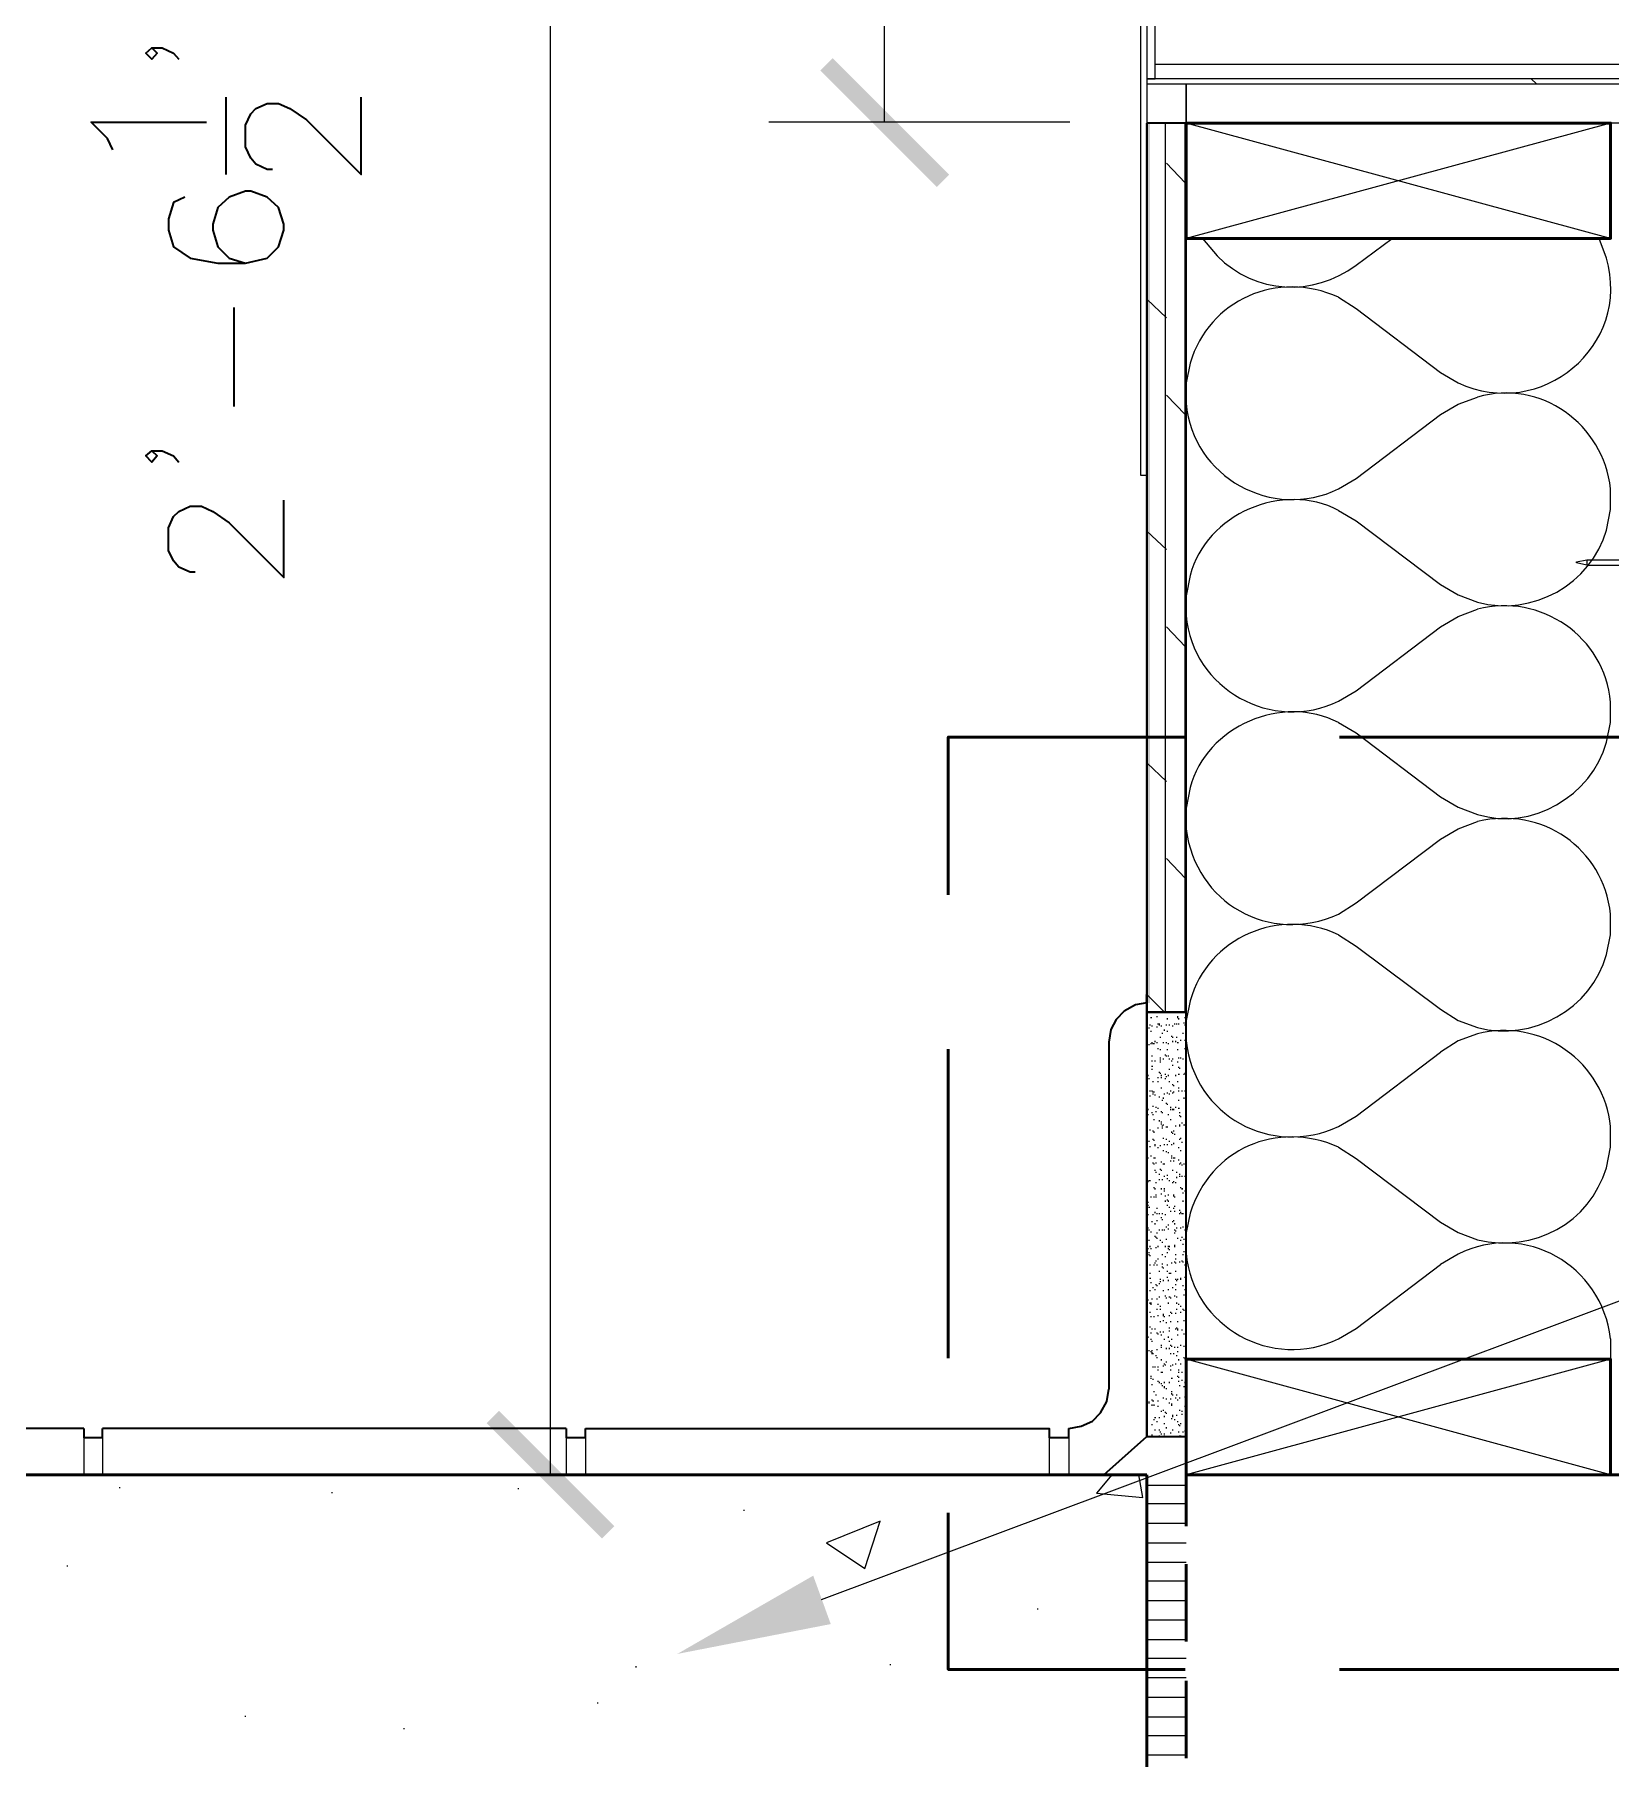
# Model space of a CAD drawing. Header units: inches. Extents: x 5 to 516, y -193 to 129.
# Drawn here: x 33.735 to 35.435, y -191.201 to -189.341 of the extents above; entities that cross this region are included whole.
import ezdxf

# ---------------------------------------------------------------- set-up
doc = ezdxf.new("R2010")
doc.units = ezdxf.units.IN
doc.header["$MEASUREMENT"] = 0
doc.layers.add('PDF7_Geometry', color=7, linetype='Continuous')
doc.layers.add('PDF7_Solid Fills', color=7, linetype='Continuous')

msp = doc.modelspace()

# ---------------------------------------------------------------- hatches: boundary and pattern name
at = {"layer": 'PDF7_Solid Fills', "transparency": 33554559}
for points in [[(34.5957741, -189.3668954), (34.5824407, -189.3802287), (34.7079968, -189.5057843), (34.7213296, -189.492451)], [(34.2357729, -190.8257844), (34.2224395, -190.8391177), (34.3468845, -190.9635622), (34.3602173, -190.9502288)]]:
    msp.add_hatch(color=256, dxfattribs=at).paths.add_polyline_path(points)

# ---------------------------------------------------------------- linework, layer by layer
at = {"layer": 'PDF7_Geometry', "lineweight": 15}
for points in [[(34.2913284, -190.8946733), (34.2913284, -188.3524509)], [(34.6513296, -188.3524509), (34.6513296, -189.4357843)], [(34.9346616, -189.2602288), (34.9346616, -189.8168955), (34.927995, -189.8168955), (34.927995, -189.2602288)], [(35.8935511, -189.2813399), (35.8935511, -189.2713399), (34.9346622, -189.2713399), (34.9346622, -189.3891177), (34.9435511, -189.3891177), (34.9435511, -189.2813399), (35.8935511, -189.2813399), (35.8935511, -189.2868955)], [(34.5835512, -191.0291176), (39.0824405, -189.3457841), (39.5824405, -189.3457841)], [(35.7068853, -189.3735623), (34.9435519, -189.3735623)], [(34.9346616, -189.4368954), (34.9768839, -189.4368954), (34.9768839, -189.3946731)], [(34.9768844, -189.3946732), (34.9768844, -189.4368954)], [(35.3546627, -189.3946732), (35.3491071, -189.3891176)], [(34.8513283, -189.4357843), (34.5268838, -189.4357843)], [(34.9546631, -190.3957843), (34.9546631, -189.4368954)], [(34.9757745, -190.3957843), (34.9757745, -189.4368954)], [(36.1013284, -189.7691177), (35.997995, -189.7691177), (35.997995, -189.7380065), (36.1013284, -189.7380065), (36.1013284, -189.4368954), (34.9768838, -189.4368954)], [(35.4346617, -189.5613398), (34.9768839, -189.4368954)], [(35.4346617, -189.4368954), (34.9768839, -189.5613398)], [(34.9757745, -189.5013397), (34.9557745, -189.4802286)], [(34.9946637, -189.5613398), (35.0102193, -189.5802287)], [(35.1602193, -189.5902287), (35.1991082, -189.5613398)], [(35.430219, -189.582451), (35.4224413, -189.5613399)], [(34.9768844, -189.5846731), (34.9757733, -189.5846731)], [(35.1413301, -189.6246732), (35.160219, -189.6368955), (35.2513301, -189.7057844), (35.270219, -189.7168955)], [(34.9557753, -189.6468953), (34.9346642, -189.6268953)], [(34.9813301, -189.6957844), (34.9768857, -189.7168955), (34.9768857, -189.7391177)], [(34.9757745, -189.7513398), (34.9557745, -189.7302286)], [(35.1413301, -189.8313399), (35.160219, -189.8202288), (35.2513301, -189.7513399), (35.270219, -189.7402288), (35.2913301, -189.732451)], [(34.9768844, -189.8346731), (34.9757733, -189.8346731)], [(35.430219, -189.8757844), (35.4346635, -189.8535622), (35.4346635, -189.8313399)], [(35.1413301, -189.8546733), (35.160219, -189.8657844), (35.2513301, -189.9346733), (35.270219, -189.9457844), (35.2913301, -189.9535622)], [(34.9557753, -189.8968953), (34.9346642, -189.8768953)], [(35.4091083, -189.9080066), (35.4879972, -189.9080066)], [(35.4091083, -189.9135622), (35.4879972, -189.9135622)], [(34.9813301, -189.9246733), (34.9768857, -189.9468955), (34.9768857, -189.9680066)], [(35.1413301, -190.0602288), (35.160219, -190.0491177), (35.2513301, -189.9802288), (35.270219, -189.9691177), (35.2913301, -189.96134)], [(34.9757745, -190.0013398), (34.9557745, -189.9802287)], [(35.430219, -190.1046733), (35.4346635, -190.0835622), (35.4346635, -190.06134)], [(34.9768844, -190.0846731), (34.9757733, -190.0846731)], [(35.1413301, -190.0835622), (35.160219, -190.0946733), (35.2513301, -190.1635622), (35.270219, -190.1746733), (35.2913301, -190.1824511)], [(34.9557753, -190.1468954), (34.9346642, -190.1268954)], [(34.9813301, -190.1535622), (34.9768857, -190.1757844), (34.9768857, -190.1980066)], [(35.1413301, -190.2902289), (35.160219, -190.2780066), (35.2513301, -190.2091178), (35.270219, -190.1980067), (35.2913301, -190.1902289)], [(34.9757745, -190.2513398), (34.9557745, -190.2302287)], [(35.430219, -190.3335622), (35.4346635, -190.3124511), (35.4346635, -190.2902289)], [(35.1413301, -190.3124511), (35.160219, -190.3246733), (35.2513301, -190.3924511), (35.270219, -190.4046733), (35.2913301, -190.4124511)], [(34.9768844, -190.3346731), (34.9757733, -190.3346731)], [(34.9535509, -190.3957843), (34.934662, -190.3768954)], [(34.9813301, -190.3835622), (34.9768857, -190.4046733), (34.9768857, -190.4268956)], [(34.9457745, -190.4013399), (34.9457745, -190.4002288)], [(34.9479967, -190.3957843), (34.9479967, -190.3946732)], [(34.9568852, -190.4035621), (34.9568852, -190.4024509)], [(34.9602195, -190.3968954), (34.9602195, -190.3957843)], [(34.9668859, -190.3957843), (34.9668859, -190.3946732)], [(34.9679959, -190.4013399), (34.9679959, -190.4002288)], [(34.9679959, -190.402451), (34.9679959, -190.4013399)], [(34.9691081, -190.4035621), (34.9691081, -190.4024509)], [(34.9746623, -190.4080066), (34.9746623, -190.4068955)], [(34.9757745, -190.402451), (34.9757745, -190.4013399)], [(34.936886, -190.4135622), (34.936886, -190.4124511)], [(34.937996, -190.4102287), (34.937996, -190.4091176)], [(34.9391082, -190.4168954), (34.9391082, -190.4157843)], [(34.9402181, -190.4113398), (34.9402181, -190.4102287)], [(34.9457745, -190.4124511), (34.9457745, -190.41134)], [(34.9468845, -190.4091177), (34.9468845, -190.4080066)], [(34.9479967, -190.4091177), (34.9479967, -190.4080066)], [(34.9479967, -190.4102287), (34.9479967, -190.4091176)], [(34.9491066, -190.4235621), (34.9491066, -190.422451)], [(34.9502188, -190.4113398), (34.9502188, -190.4102287)], [(34.9513287, -190.4191178), (34.9513287, -190.4180067)], [(34.9535509, -190.4157843), (34.9535509, -190.4146732)], [(34.9557753, -190.4102287), (34.9557753, -190.4091176)], [(34.9568852, -190.4168954), (34.9568852, -190.4157843)], [(34.9591073, -190.4102287), (34.9591073, -190.4091176)], [(34.9613295, -190.422451), (34.9613295, -190.4213399)], [(34.9624394, -190.4113398), (34.9624394, -190.4102287)], [(34.9624394, -190.4235621), (34.9624394, -190.422451)], [(34.9646638, -190.4091177), (34.9646638, -190.4080066)], [(34.9668859, -190.4091177), (34.9668859, -190.4080066)], [(34.9668859, -190.4235621), (34.9668859, -190.422451)], [(34.9691081, -190.4091177), (34.9691081, -190.4080066)], [(34.9735523, -190.4191178), (34.9735523, -190.4180067)], [(34.9757745, -190.4102287), (34.9757745, -190.4091176)], [(34.9768844, -190.4157843), (34.9768844, -190.4146732)], [(34.9346616, -190.4368954), (34.9346616, -190.4357843)], [(34.936886, -190.4313398), (34.936886, -190.4302287)], [(34.9391082, -190.4302288), (34.9391082, -190.4291177)], [(34.9402181, -190.4291177), (34.9402181, -190.4280066)], [(34.9402181, -190.4435621), (34.9402181, -190.442451)], [(34.9413303, -190.4302288), (34.9413303, -190.4291177)], [(34.9424402, -190.4302288), (34.9424402, -190.4291177)], [(34.9435524, -190.4280066), (34.9435524, -190.4268955)], [(34.9457745, -190.4291177), (34.9457745, -190.4280066)], [(34.9468845, -190.4357844), (34.9468845, -190.4346733)], [(34.9491066, -190.4368954), (34.9491066, -190.4357843)], [(34.9524409, -190.4291177), (34.9524409, -190.4280066)], [(34.9546631, -190.4424511), (34.9546631, -190.44134)], [(34.9557753, -190.4291177), (34.9557753, -190.4280066)], [(34.9557753, -190.4435621), (34.9557753, -190.442451)], [(34.9568852, -190.4368954), (34.9568852, -190.4357843)], [(34.9579951, -190.4302288), (34.9579951, -190.4291177)], [(34.9579951, -190.4435621), (34.9579951, -190.442451)], [(34.9624394, -190.4280066), (34.9624394, -190.4268955)], [(34.9657737, -190.4280066), (34.9657737, -190.4268955)], [(34.9679959, -190.4368954), (34.9679959, -190.4357843)], [(34.9713302, -190.4268956), (34.9713302, -190.4257845)], [(34.9757745, -190.4268956), (34.9757745, -190.4257845)], [(34.9757745, -190.4357844), (34.9757745, -190.4346733)], [(35.1413301, -190.5191178), (35.160219, -190.5080067), (35.2513301, -190.4391178)], [(34.9402181, -190.4491177), (34.9402181, -190.4480066)], [(34.9402181, -190.4580066), (34.9402181, -190.4568954)], [(34.9435524, -190.4491177), (34.9435524, -190.4480066)], [(34.9479967, -190.46134), (34.9479967, -190.4602289)], [(34.9491066, -190.4457843), (34.9491066, -190.4446731)], [(34.9491066, -190.4480067), (34.9491066, -190.4468956)], [(34.9491066, -190.4502288), (34.9491066, -190.4491177)], [(34.9491066, -190.4624511), (34.9491066, -190.46134)], [(34.9524409, -190.4468956), (34.9524409, -190.4457845)], [(34.9546631, -190.4635622), (34.9546631, -190.4624511)], [(34.9591073, -190.4468956), (34.9591073, -190.4457845)], [(34.9591073, -190.4580066), (34.9591073, -190.4568954)], [(34.9613295, -190.4491177), (34.9613295, -190.4480066)], [(34.9624394, -190.4468956), (34.9624394, -190.4457845)], [(34.9624394, -190.4535623), (34.9624394, -190.4524512)], [(34.9679959, -190.4502288), (34.9679959, -190.4491177)], [(34.9691081, -190.4457843), (34.9691081, -190.4446731)], [(34.9691081, -190.4557844), (34.9691081, -190.4546733)], [(34.970218, -190.4568955), (34.970218, -190.4557844)], [(34.9713302, -190.4457843), (34.9713302, -190.4446731)], [(34.9735523, -190.4468956), (34.9735523, -190.4457845)], [(34.9746623, -190.4635622), (34.9746623, -190.4624511)], [(34.9757745, -190.4624511), (34.9757745, -190.46134)], [(34.9357738, -190.4646732), (34.9357738, -190.4635621)], [(34.936886, -190.4680067), (34.936886, -190.4668956)], [(34.937996, -190.4813401), (34.937996, -190.480229)], [(34.9402181, -190.4813401), (34.9402181, -190.480229)], [(34.9413303, -190.4713399), (34.9413303, -190.4702288)], [(34.9413303, -190.4824511), (34.9413303, -190.48134)], [(34.9424402, -190.4824511), (34.9424402, -190.48134)], [(34.9468845, -190.4668954), (34.9468845, -190.4657842)], [(34.9468845, -190.4713399), (34.9468845, -190.4702288)], [(34.9502188, -190.4646732), (34.9502188, -190.4635621)], [(34.9502188, -190.4668954), (34.9502188, -190.4657842)], [(34.9502188, -190.4780066), (34.9502188, -190.4768955)], [(34.9546631, -190.4680067), (34.9546631, -190.4668956)], [(34.9557753, -190.4657843), (34.9557753, -190.4646732)], [(34.9579951, -190.4646732), (34.9579951, -190.4635621)], [(34.9591073, -190.4713399), (34.9591073, -190.4702288)], [(34.9602195, -190.4813401), (34.9602195, -190.480229)], [(34.9624394, -190.4746734), (34.9624394, -190.4735623)], [(34.9635516, -190.4757845), (34.9635516, -190.4746733)], [(34.9635516, -190.4824511), (34.9635516, -190.48134)], [(34.9657737, -190.4646732), (34.9657737, -190.4635621)], [(34.9679959, -190.4713399), (34.9679959, -190.4702288)], [(34.9691081, -190.4780066), (34.9691081, -190.4768955)], [(34.9691081, -190.4813401), (34.9691081, -190.480229)], [(34.9724401, -190.4813401), (34.9724401, -190.480229)], [(34.9757745, -190.4813401), (34.9757745, -190.480229)], [(34.937996, -190.4868954), (34.937996, -190.4857843)], [(34.9413303, -190.4846733), (34.9413303, -190.4835622)], [(34.9413303, -190.4980066), (34.9413303, -190.4968955)], [(34.9435524, -190.4857843), (34.9435524, -190.4846732)], [(34.9446624, -190.4991177), (34.9446624, -190.4980066)], [(34.9468845, -190.5002288), (34.9468845, -190.4991176)], [(34.9479967, -190.4880067), (34.9479967, -190.4868956)], [(34.9513287, -190.4913399), (34.9513287, -190.4902288)], [(34.9524409, -190.4891178), (34.9524409, -190.4880067)], [(34.9535509, -190.4846733), (34.9535509, -190.4835622)], [(34.9557753, -190.4946731), (34.9557753, -190.493562)], [(34.9568852, -190.4835622), (34.9568852, -190.4824511)], [(34.9568852, -190.4957845), (34.9568852, -190.4946734)], [(34.9591073, -190.4846733), (34.9591073, -190.4835622)], [(34.9602195, -190.4991177), (34.9602195, -190.4980066)], [(34.9624394, -190.4835622), (34.9624394, -190.4824511)], [(34.9657737, -190.4991177), (34.9657737, -190.4980066)], [(34.9691081, -190.4913399), (34.9691081, -190.4902288)], [(34.9746623, -190.4891178), (34.9746623, -190.4880067)], [(34.9768844, -190.4880067), (34.9768844, -190.4868956)], [(34.9357738, -190.5013398), (34.9357738, -190.5002287)], [(34.9357738, -190.5068954), (34.9357738, -190.5057843)], [(34.9402181, -190.5046733), (34.9402181, -190.5035622)], [(34.9413303, -190.5068954), (34.9413303, -190.5057843)], [(34.9424402, -190.512451), (34.9424402, -190.5113399)], [(34.9446624, -190.5035622), (34.9446624, -190.5024511)], [(34.9479967, -190.5135621), (34.9479967, -190.512451)], [(34.9502188, -190.5035622), (34.9502188, -190.5024511)], [(34.9502188, -190.5146732), (34.9502188, -190.5135621)], [(34.9502188, -190.5168956), (34.9502188, -190.5157845)], [(34.9513287, -190.5046733), (34.9513287, -190.5035622)], [(34.9513287, -190.5191177), (34.9513287, -190.5180066)], [(34.9524409, -190.5180067), (34.9524409, -190.5168955)], [(34.9579951, -190.5068954), (34.9579951, -190.5057843)], [(34.9602195, -190.5013398), (34.9602195, -190.5002287)], [(34.9602195, -190.512451), (34.9602195, -190.5113399)], [(34.9624394, -190.5013398), (34.9624394, -190.5002287)], [(34.9635516, -190.5013398), (34.9635516, -190.5002287)], [(34.9657737, -190.5191177), (34.9657737, -190.5180066)], [(34.970218, -190.5046733), (34.970218, -190.5035622)], [(34.970218, -190.5080065), (34.970218, -190.5068954)], [(34.970218, -190.5180067), (34.970218, -190.5168955)], [(34.970218, -190.5191177), (34.970218, -190.5180066)], [(34.9713302, -190.5091178), (34.9713302, -190.5080067)], [(34.9724401, -190.5157845), (34.9724401, -190.5146734)], [(34.9746623, -190.5180067), (34.9746623, -190.5168955)], [(34.9757745, -190.5180067), (34.9757745, -190.5168955)], [(34.936886, -190.5357843), (34.936886, -190.5346732)], [(34.937996, -190.5235623), (34.937996, -190.5224512)], [(34.9413303, -190.5246733), (34.9413303, -190.5235622)], [(34.9413303, -190.5335621), (34.9413303, -190.532451)], [(34.9424402, -190.5257844), (34.9424402, -190.5246733)], [(34.9424402, -190.5346732), (34.9424402, -190.5335621)], [(34.9468845, -190.5213399), (34.9468845, -190.5202287)], [(34.9513287, -190.5213399), (34.9513287, -190.5202287)], [(34.9524409, -190.5324511), (34.9524409, -190.53134)], [(34.9557753, -190.5202288), (34.9557753, -190.5191177)], [(34.9557753, -190.5335621), (34.9557753, -190.532451)], [(34.9568852, -190.5202288), (34.9568852, -190.5191177)], [(34.9591073, -190.5357843), (34.9591073, -190.5346732)], [(34.9613295, -190.5257844), (34.9613295, -190.5246733)], [(34.9624394, -190.5268955), (34.9624394, -190.5257844)], [(34.9635516, -190.5246733), (34.9635516, -190.5235622)], [(34.9635516, -190.5380067), (34.9635516, -190.5368956)], [(34.9646638, -190.5280065), (34.9646638, -190.5268954)], [(34.970218, -190.5335621), (34.970218, -190.532451)], [(34.9713302, -190.5324511), (34.9713302, -190.53134)], [(34.9724401, -190.5368956), (34.9724401, -190.5357845)], [(34.9768844, -190.5368956), (34.9768844, -190.5357845)], [(34.9357738, -190.5535622), (34.9357738, -190.5524511)], [(34.937996, -190.5413399), (34.937996, -190.5402288)], [(34.9391082, -190.55134), (34.9391082, -190.5502289)], [(34.9424402, -190.5535622), (34.9424402, -190.5524511)], [(34.9435524, -190.5391178), (34.9435524, -190.5380066)], [(34.9435524, -190.5402288), (34.9435524, -190.5391177)], [(34.9435524, -190.5535622), (34.9435524, -190.5524511)], [(34.9468845, -190.542451), (34.9468845, -190.5413398)], [(34.9491066, -190.5402288), (34.9491066, -190.5391177)], [(34.9524409, -190.5457844), (34.9524409, -190.5446733)], [(34.9535509, -190.5391178), (34.9535509, -190.5380066)], [(34.9557753, -190.5468955), (34.9557753, -190.5457844)], [(34.9568852, -190.5391178), (34.9568852, -190.5380066)], [(34.9579951, -190.5480066), (34.9579951, -190.5468955)], [(34.9602195, -190.5568954), (34.9602195, -190.5557843)], [(34.9613295, -190.5391178), (34.9613295, -190.5380066)], [(34.9613295, -190.55134), (34.9613295, -190.5502289)], [(34.9613295, -190.5535622), (34.9613295, -190.5524511)], [(34.9635516, -190.5535622), (34.9635516, -190.5524511)], [(34.9635516, -190.5568954), (34.9635516, -190.5557843)], [(34.9646638, -190.5535622), (34.9646638, -190.5524511)], [(34.9691081, -190.542451), (34.9691081, -190.5413398)], [(34.9691081, -190.5557843), (34.9691081, -190.5546732)], [(34.9713302, -190.5457844), (34.9713302, -190.5446733)], [(35.1413301, -190.54134), (35.160219, -190.5535622), (35.2513301, -190.6224511), (35.270219, -190.6335622), (35.2913301, -190.64134)], [(34.9413303, -190.5591178), (34.9413303, -190.5580067)], [(34.9424402, -190.5602289), (34.9424402, -190.5591177)], [(34.9435524, -190.5668955), (34.9435524, -190.5657844)], [(34.9446624, -190.5591178), (34.9446624, -190.5580067)], [(34.9446624, -190.5691177), (34.9446624, -190.5680066)], [(34.9479967, -190.5713401), (34.9479967, -190.570229)], [(34.9491066, -190.5657845), (34.9491066, -190.5646734)], [(34.9502188, -190.5580067), (34.9502188, -190.5568956)], [(34.9502188, -190.5668955), (34.9502188, -190.5657844)], [(34.9524409, -190.5602289), (34.9524409, -190.5591177)], [(34.9535509, -190.5602289), (34.9535509, -190.5591177)], [(34.9535509, -190.5735622), (34.9535509, -190.5724511)], [(34.9568852, -190.5724512), (34.9568852, -190.57134)], [(34.9624394, -190.5668955), (34.9624394, -190.5657844)], [(34.9668859, -190.5691177), (34.9668859, -190.5680066)], [(34.9668859, -190.5746733), (34.9668859, -190.5735622)], [(34.970218, -190.5602289), (34.970218, -190.5591177)], [(34.970218, -190.5713401), (34.970218, -190.570229)], [(34.970218, -190.5735622), (34.970218, -190.5724511)], [(34.9713302, -190.5591178), (34.9713302, -190.5580067)], [(34.9724401, -190.5613399), (34.9724401, -190.5602288)], [(34.9724401, -190.5735622), (34.9724401, -190.5724511)], [(34.9746623, -190.5602289), (34.9746623, -190.5591177)], [(34.9757745, -190.5735622), (34.9757745, -190.5724511)], [(34.9346616, -190.5880066), (34.9346616, -190.5868955)], [(34.9357738, -190.5791178), (34.9357738, -190.5780067)], [(34.936886, -190.5780065), (34.936886, -190.5768954)], [(34.937996, -190.5780065), (34.937996, -190.5768954)], [(34.9424402, -190.5857845), (34.9424402, -190.5846734)], [(34.9435524, -190.5868956), (34.9435524, -190.5857845)], [(34.9446624, -190.5802289), (34.9446624, -190.5791178)], [(34.9446624, -190.5935623), (34.9446624, -190.5924511)], [(34.9479967, -190.5768954), (34.9479967, -190.5757843)], [(34.9502188, -190.5868956), (34.9502188, -190.5857845)], [(34.9502188, -190.5924512), (34.9502188, -190.5913401)], [(34.9513287, -190.5768954), (34.9513287, -190.5757843)], [(34.9535509, -190.5868956), (34.9535509, -190.5857845)], [(34.9535509, -190.5891177), (34.9535509, -190.5880066)], [(34.9568852, -190.5757843), (34.9568852, -190.5746732)], [(34.9579951, -190.5935623), (34.9579951, -190.5924511)], [(34.9591073, -190.5780065), (34.9591073, -190.5768954)], [(34.9624394, -190.5802289), (34.9624394, -190.5791178)], [(34.9635516, -190.5791178), (34.9635516, -190.5780067)], [(34.9635516, -190.5935623), (34.9635516, -190.5924511)], [(34.9657737, -190.5802289), (34.9657737, -190.5791178)], [(34.9713302, -190.5857845), (34.9713302, -190.5846734)], [(34.9735523, -190.5913398), (34.9735523, -190.5902287)], [(34.9757745, -190.5891177), (34.9757745, -190.5880066)], [(34.9346616, -190.5968955), (34.9346616, -190.5957843)], [(34.9357738, -190.60134), (34.9357738, -190.6002289)], [(34.9357738, -190.6046732), (34.9357738, -190.6035621)], [(34.9391082, -190.5957844), (34.9391082, -190.5946733)], [(34.9424402, -190.5957844), (34.9424402, -190.5946733)], [(34.9435524, -190.6124509), (34.9435524, -190.6113398)], [(34.9446624, -190.5957844), (34.9446624, -190.5946733)], [(34.9457745, -190.6080067), (34.9457745, -190.6068956)], [(34.9546631, -190.5946733), (34.9546631, -190.5935622)], [(34.9546631, -190.6002289), (34.9546631, -190.5991178)], [(34.9568852, -190.5991179), (34.9568852, -190.5980068)], [(34.9568852, -190.6046732), (34.9568852, -190.6035621)], [(34.9579951, -190.6002289), (34.9579951, -190.5991178)], [(34.9591073, -190.6068956), (34.9591073, -190.6057845)], [(34.9602195, -190.6113399), (34.9602195, -190.6102288)], [(34.9635516, -190.5946733), (34.9635516, -190.5935622)], [(34.9635516, -190.6080067), (34.9635516, -190.6068956)], [(34.9646638, -190.5957844), (34.9646638, -190.5946733)], [(34.9646638, -190.6057843), (34.9646638, -190.6046731)], [(34.9646638, -190.6113399), (34.9646638, -190.6102288)], [(34.970218, -190.6102288), (34.970218, -190.6091177)], [(34.9713302, -190.6124509), (34.9713302, -190.6113398)], [(34.9735523, -190.6002289), (34.9735523, -190.5991178)], [(34.9357738, -190.6146734), (34.9357738, -190.6135622)], [(34.9357738, -190.6291178), (34.9357738, -190.6280067)], [(34.936886, -190.6313399), (34.936886, -190.6302288)], [(34.9402181, -190.6224511), (34.9402181, -190.62134)], [(34.9413303, -190.6146734), (34.9413303, -190.6135622)], [(34.9435524, -190.6246732), (34.9435524, -190.6235621)], [(34.9457745, -190.6135623), (34.9457745, -190.6124512)], [(34.9457745, -190.62134), (34.9457745, -190.6202289)], [(34.9479967, -190.6135623), (34.9479967, -190.6124512)], [(34.9479967, -190.6313399), (34.9479967, -190.6302288)], [(34.9502188, -190.6180066), (34.9502188, -190.6168954)], [(34.9513287, -190.6135623), (34.9513287, -190.6124512)], [(34.9513287, -190.620229), (34.9513287, -190.6191179)], [(34.9513287, -190.6313399), (34.9513287, -190.6302288)], [(34.9535509, -190.6313399), (34.9535509, -190.6302288)], [(34.9546631, -190.6146734), (34.9546631, -190.6135622)], [(34.9557753, -190.6280067), (34.9557753, -190.6268956)], [(34.9579951, -190.6257843), (34.9579951, -190.6246732)], [(34.9579951, -190.6302288), (34.9579951, -190.6291177)], [(34.9624394, -190.6224511), (34.9624394, -190.62134)], [(34.9635516, -190.62134), (34.9635516, -190.6202289)], [(34.9646638, -190.6246732), (34.9646638, -190.6235621)], [(34.9646638, -190.6313399), (34.9646638, -190.6302288)], [(34.9668859, -190.6291178), (34.9668859, -190.6280067)], [(34.970218, -190.6135623), (34.970218, -190.6124512)], [(34.9713302, -190.6291178), (34.9713302, -190.6280067)], [(34.9724401, -190.6135623), (34.9724401, -190.6124512)], [(34.9735523, -190.6135623), (34.9735523, -190.6124512)], [(34.9735523, -190.6280067), (34.9735523, -190.6268956)], [(34.9757745, -190.6313399), (34.9757745, -190.6302288)], [(34.9813301, -190.6124511), (34.9768857, -190.6335622), (34.9768857, -190.6557844)], [(34.936886, -190.6424511), (34.936886, -190.64134)], [(34.937996, -190.6491178), (34.937996, -190.6480067)], [(34.9391082, -190.633562), (34.9391082, -190.6324509)], [(34.9435524, -190.6380066), (34.9435524, -190.6368955)], [(34.9446624, -190.6391177), (34.9446624, -190.6380065)], [(34.9457745, -190.6346734), (34.9457745, -190.6335623)], [(34.9457745, -190.6402287), (34.9457745, -190.6391176)], [(34.9468845, -190.6491178), (34.9468845, -190.6480067)], [(34.9491066, -190.6424511), (34.9491066, -190.64134)], [(34.9513287, -190.6446733), (34.9513287, -190.6435622)], [(34.9546631, -190.6491178), (34.9546631, -190.6480067)], [(34.9557753, -190.6413401), (34.9557753, -190.640229)], [(34.9579951, -190.6491178), (34.9579951, -190.6480067)], [(34.9591073, -190.6491178), (34.9591073, -190.6480067)], [(34.9646638, -190.6346734), (34.9646638, -190.6335623)], [(34.9646638, -190.6480067), (34.9646638, -190.6468956)], [(34.9646638, -190.6491178), (34.9646638, -190.6480067)], [(34.9657737, -190.632451), (34.9657737, -190.6313399)], [(34.9679959, -190.6402287), (34.9679959, -190.6391176)], [(34.9713302, -190.6424511), (34.9713302, -190.64134)], [(34.9724401, -190.6391177), (34.9724401, -190.6380065)], [(34.9735523, -190.6468954), (34.9735523, -190.6457843)], [(34.9746623, -190.6413401), (34.9746623, -190.640229)], [(34.9357738, -190.6513399), (34.9357738, -190.6502288)], [(34.936886, -190.6557845), (34.936886, -190.6546734)], [(34.936886, -190.6580066), (34.936886, -190.6568955)], [(34.937996, -190.6591177), (34.937996, -190.6580066)], [(34.9391082, -190.6513399), (34.9391082, -190.6502288)], [(34.9435524, -190.6668954), (34.9435524, -190.6657843)], [(34.9446624, -190.6502289), (34.9446624, -190.6491178)], [(34.9446624, -190.6646733), (34.9446624, -190.6635622)], [(34.9468845, -190.6624512), (34.9468845, -190.6613401)], [(34.9513287, -190.6580066), (34.9513287, -190.6568955)], [(34.9513287, -190.6680065), (34.9513287, -190.6668954)], [(34.9546631, -190.6602288), (34.9546631, -190.6591176)], [(34.9568852, -190.6557845), (34.9568852, -190.6546734)], [(34.9579951, -190.6513399), (34.9579951, -190.6502288)], [(34.9591073, -190.652451), (34.9591073, -190.6513399)], [(34.9613295, -190.6668954), (34.9613295, -190.6657843)], [(34.9646638, -190.6657844), (34.9646638, -190.6646733)], [(34.9657737, -190.6580066), (34.9657737, -190.6568955)], [(34.9657737, -190.6624512), (34.9657737, -190.6613401)], [(34.9657737, -190.6668954), (34.9657737, -190.6657843)], [(34.970218, -190.6657844), (34.970218, -190.6646733)], [(34.9724401, -190.6646733), (34.9724401, -190.6635622)], [(34.9735523, -190.6580066), (34.9735523, -190.6568955)], [(34.9735523, -190.6657844), (34.9735523, -190.6646733)], [(34.9746623, -190.6546734), (34.9746623, -190.6535623)], [(34.9768844, -190.6602288), (34.9768844, -190.6591176)], [(35.2702172, -190.6568955), (35.2513283, -190.6680066)], [(34.9346616, -190.6757845), (34.9346616, -190.6746734)], [(34.937996, -190.6691178), (34.937996, -190.6680067)], [(34.937996, -190.6780067), (34.937996, -190.6768955)], [(34.9424402, -190.6691178), (34.9424402, -190.6680067)], [(34.9457745, -190.6691178), (34.9457745, -190.6680067)], [(34.9479967, -190.6757845), (34.9479967, -190.6746734)], [(34.9491066, -190.6846733), (34.9491066, -190.6835622)], [(34.9491066, -190.6868955), (34.9491066, -190.6857844)], [(34.9513287, -190.67134), (34.9513287, -190.6702289)], [(34.9524409, -190.672451), (34.9524409, -190.6713399)], [(34.9524409, -190.6857844), (34.9524409, -190.6846733)], [(34.9568852, -190.6691178), (34.9568852, -190.6680067)], [(34.9568852, -190.6757845), (34.9568852, -190.6746734)], [(34.9568852, -190.6824512), (34.9568852, -190.6813401)], [(34.9579951, -190.6857844), (34.9579951, -190.6846733)], [(34.9591073, -190.6780067), (34.9591073, -190.6768955)], [(34.9602195, -190.6780067), (34.9602195, -190.6768955)], [(34.9657737, -190.6757845), (34.9657737, -190.6746734)], [(34.9657737, -190.6846733), (34.9657737, -190.6835622)], [(34.9668859, -190.6857844), (34.9668859, -190.6846733)], [(34.9679959, -190.6846733), (34.9679959, -190.6835622)], [(34.9713302, -190.6835623), (34.9713302, -190.6824512)], [(34.9713302, -190.6846733), (34.9713302, -190.6835622)], [(34.9757745, -190.6691178), (34.9757745, -190.6680067)], [(34.9757745, -190.6824512), (34.9757745, -190.6813401)], [(35.1413301, -190.7480067), (35.160219, -190.7368956), (35.2513301, -190.6680067)], [(34.937996, -190.6968956), (34.937996, -190.6957845)], [(34.9391082, -190.6880065), (34.9391082, -190.6868954)], [(34.9413303, -190.6935621), (34.9413303, -190.692451)], [(34.9435524, -190.6957843), (34.9435524, -190.6946732)], [(34.9446624, -190.6902289), (34.9446624, -190.6891178)], [(34.9457745, -190.69134), (34.9457745, -190.6902289)], [(34.9479967, -190.6891176), (34.9479967, -190.6880065)], [(34.9479967, -190.7035623), (34.9479967, -190.7024512)], [(34.9524409, -190.6968956), (34.9524409, -190.6957845)], [(34.9546631, -190.702451), (34.9546631, -190.7013398)], [(34.9557753, -190.7046734), (34.9557753, -190.7035623)], [(34.9579951, -190.6957843), (34.9579951, -190.6946732)], [(34.9602195, -190.7046734), (34.9602195, -190.7035623)], [(34.9624394, -190.6935621), (34.9624394, -190.692451)], [(34.9646638, -190.702451), (34.9646638, -190.7013398)], [(34.9657737, -190.6902289), (34.9657737, -190.6891178)], [(34.9657737, -190.6957843), (34.9657737, -190.6946732)], [(34.9668859, -190.7035623), (34.9668859, -190.7024512)], [(34.9735523, -190.69134), (34.9735523, -190.6902289)], [(34.9746623, -190.7013399), (34.9746623, -190.7002288)], [(34.9757745, -190.6957843), (34.9757745, -190.6946732)], [(34.9357738, -190.7068955), (34.9357738, -190.7057844)], [(34.937996, -190.710229), (34.937996, -190.7091179)], [(34.937996, -190.7202289), (34.937996, -190.7191178)], [(34.9391082, -190.710229), (34.9391082, -190.7091179)], [(34.9391082, -190.7113401), (34.9391082, -190.7102289)], [(34.9402181, -190.7057844), (34.9402181, -190.7046733)], [(34.9457745, -190.7057844), (34.9457745, -190.7046733)], [(34.9457745, -190.7168954), (34.9457745, -190.7157843)], [(34.9468845, -190.7113401), (34.9468845, -190.7102289)], [(34.9468845, -190.7235621), (34.9468845, -190.7224509)], [(34.9491066, -190.7135622), (34.9491066, -190.7124511)], [(34.9491066, -190.7168954), (34.9491066, -190.7157843)], [(34.9524409, -190.722451), (34.9524409, -190.7213399)], [(34.9524409, -190.7235621), (34.9524409, -190.7224509)], [(34.9579951, -190.710229), (34.9579951, -190.7091179)], [(34.9591073, -190.7235621), (34.9591073, -190.7224509)], [(34.9602195, -190.7202289), (34.9602195, -190.7191178)], [(34.9613295, -190.7213399), (34.9613295, -190.7202288)], [(34.9657737, -190.7213399), (34.9657737, -190.7202288)], [(34.9668859, -190.710229), (34.9668859, -190.7091179)], [(34.9668859, -190.7168954), (34.9668859, -190.7157843)], [(34.9691081, -190.7113401), (34.9691081, -190.7102289)], [(34.9713302, -190.7135622), (34.9713302, -190.7124511)], [(34.9713302, -190.7202289), (34.9713302, -190.7191178)], [(34.9735523, -190.7168954), (34.9735523, -190.7157843)], [(34.9746623, -190.7180067), (34.9746623, -190.7168956)], [(34.937996, -190.7357844), (34.937996, -190.7346732)], [(34.9391082, -190.7246734), (34.9391082, -190.7235623)], [(34.9391082, -190.742451), (34.9391082, -190.7413399)], [(34.9402181, -190.7380068), (34.9402181, -190.7368957)], [(34.9424402, -190.7246734), (34.9424402, -190.7235623)], [(34.9435524, -190.7380068), (34.9435524, -190.7368957)], [(34.9457745, -190.742451), (34.9457745, -190.7413399)], [(34.9491066, -190.7302287), (34.9491066, -190.7291176)], [(34.9491066, -190.74134), (34.9491066, -190.7402289)], [(34.9524409, -190.7291177), (34.9524409, -190.7280066)], [(34.9524409, -190.74134), (34.9524409, -190.7402289)], [(34.9535509, -190.7246734), (34.9535509, -190.7235623)], [(34.9557753, -190.7313401), (34.9557753, -190.730229)], [(34.9591073, -190.7368954), (34.9591073, -190.7357843)], [(34.9591073, -190.7402289), (34.9591073, -190.7391178)], [(34.9602195, -190.7302287), (34.9602195, -190.7291176)], [(34.9657737, -190.7380068), (34.9657737, -190.7368957)], [(34.9668859, -190.7368954), (34.9668859, -190.7357843)], [(34.9679959, -190.7302287), (34.9679959, -190.7291176)], [(34.9679959, -190.7380068), (34.9679959, -190.7368957)], [(34.9679959, -190.7391178), (34.9679959, -190.7380067)], [(34.9724401, -190.7391178), (34.9724401, -190.7380067)], [(34.9746623, -190.7291177), (34.9746623, -190.7280066)], [(34.9357738, -190.7468956), (34.9357738, -190.7457845)], [(34.936886, -190.76134), (34.936886, -190.7602289)], [(34.9391082, -190.7491177), (34.9391082, -190.7480066)], [(34.9402181, -190.7513398), (34.9402181, -190.7502287)], [(34.9402181, -190.76134), (34.9402181, -190.7602289)], [(34.9457745, -190.7602289), (34.9457745, -190.7591178)], [(34.9468845, -190.7435621), (34.9468845, -190.742451)], [(34.9502188, -190.7446732), (34.9502188, -190.743562)], [(34.9502188, -190.7557844), (34.9502188, -190.7546733)], [(34.9502188, -190.7580065), (34.9502188, -190.7568954)], [(34.9535509, -190.7491177), (34.9535509, -190.7480066)], [(34.9557753, -190.7591179), (34.9557753, -190.7580068)], [(34.9579951, -190.7468956), (34.9579951, -190.7457845)], [(34.9591073, -190.7513398), (34.9591073, -190.7502287)], [(34.9591073, -190.7591179), (34.9591073, -190.7580068)], [(34.9602195, -190.7557844), (34.9602195, -190.7546733)], [(34.9613295, -190.7491177), (34.9613295, -190.7480066)], [(34.9613295, -190.7568955), (34.9613295, -190.7557843)], [(34.9646638, -190.7580065), (34.9646638, -190.7568954)], [(34.9679959, -190.7446732), (34.9679959, -190.743562)], [(34.9679959, -190.7580065), (34.9679959, -190.7568954)], [(34.9713302, -190.7557844), (34.9713302, -190.7546733)], [(34.9746623, -190.7435621), (34.9746623, -190.742451)], [(34.9746623, -190.7568955), (34.9746623, -190.7557843)], [(35.4346617, -190.7480066), (35.4346617, -190.7702288), (34.9768839, -190.8946733)], [(34.9391082, -190.7624511), (34.9391082, -190.76134)], [(34.9402181, -190.7635621), (34.9402181, -190.762451)], [(34.9402181, -190.7646732), (34.9402181, -190.7635621)], [(34.9413303, -190.7646732), (34.9413303, -190.7635621)], [(34.9413303, -190.7791176), (34.9413303, -190.7780065)], [(34.9435524, -190.7791176), (34.9435524, -190.7780065)], [(34.9446624, -190.7668956), (34.9446624, -190.7657845)], [(34.9457745, -190.7691177), (34.9457745, -190.7680066)], [(34.9468845, -190.7791176), (34.9468845, -190.7780065)], [(34.9502188, -190.7713399), (34.9502188, -190.7702288)], [(34.9524409, -190.7780066), (34.9524409, -190.7768954)], [(34.9535509, -190.7757844), (34.9535509, -190.7746733)], [(34.9546631, -190.7768955), (34.9546631, -190.7757844)], [(34.9557753, -190.7735623), (34.9557753, -190.7724512)], [(34.9602195, -190.7646732), (34.9602195, -190.7635621)], [(34.9602195, -190.7780066), (34.9602195, -190.7768954)], [(34.9624394, -190.7768955), (34.9624394, -190.7757844)], [(34.9635516, -190.7646732), (34.9635516, -190.7635621)], [(34.9657737, -190.7757844), (34.9657737, -190.7746733)], [(34.9668859, -190.7668956), (34.9668859, -190.7657845)], [(34.9679959, -190.7624511), (34.9679959, -190.76134)], [(34.9691081, -190.7713399), (34.9691081, -190.7702288)], [(34.9713302, -190.7757844), (34.9713302, -190.7746733)], [(34.9746623, -190.7691177), (34.9746623, -190.7680066)], [(34.9757745, -190.7702288), (34.9757745, -190.7691177)], [(35.4346617, -190.8946733), (34.9768839, -190.7702288)], [(34.9391082, -190.7891178), (34.9391082, -190.7880067)], [(34.9391082, -190.7913399), (34.9391082, -190.7902288)], [(34.9402181, -190.7980066), (34.9402181, -190.7968955)], [(34.9413303, -190.792451), (34.9413303, -190.7913399)], [(34.9468845, -190.7824511), (34.9468845, -190.78134)], [(34.9468845, -190.7946734), (34.9468845, -190.7935623)], [(34.9479967, -190.7957845), (34.9479967, -190.7946733)], [(34.9502188, -190.7846732), (34.9502188, -190.7835621)], [(34.9502188, -190.7968955), (34.9502188, -190.7957844)], [(34.9513287, -190.7846732), (34.9513287, -190.7835621)], [(34.9535509, -190.7957845), (34.9535509, -190.7946733)], [(34.9591073, -190.7957845), (34.9591073, -190.7946733)], [(34.9602195, -190.7824511), (34.9602195, -190.78134)], [(34.9679959, -190.7891178), (34.9679959, -190.7880067)], [(34.9691081, -190.7824511), (34.9691081, -190.78134)], [(34.9691081, -190.7846732), (34.9691081, -190.7835621)], [(34.9691081, -190.7902288), (34.9691081, -190.7891177)], [(34.9691081, -190.7946734), (34.9691081, -190.7935623)], [(34.9724401, -190.7846732), (34.9724401, -190.7835621)], [(34.9724401, -190.7935623), (34.9724401, -190.7924512)], [(34.9757745, -190.7957845), (34.9757745, -190.7946733)], [(34.936886, -190.8168956), (34.936886, -190.8157844)], [(34.9402181, -190.8146734), (34.9402181, -190.8135623)], [(34.9424402, -190.8057843), (34.9424402, -190.8046732)], [(34.9446624, -190.8091178), (34.9446624, -190.8080067)], [(34.9468845, -190.8157845), (34.9468845, -190.8146734)], [(34.9513287, -190.7991177), (34.9513287, -190.7980065)], [(34.9524409, -190.812451), (34.9524409, -190.8113399)], [(34.9535509, -190.8002287), (34.9535509, -190.7991176)], [(34.9535509, -190.8013401), (34.9535509, -190.800229)], [(34.9557753, -190.8024511), (34.9557753, -190.80134)], [(34.9557753, -190.8135621), (34.9557753, -190.812451)], [(34.9602195, -190.8135621), (34.9602195, -190.812451)], [(34.9613295, -190.8057843), (34.9613295, -190.8046732)], [(34.9613295, -190.8080067), (34.9613295, -190.8068956)], [(34.9624394, -190.8091178), (34.9624394, -190.8080067)], [(34.9657737, -190.812451), (34.9657737, -190.8113399)], [(34.9668859, -190.8091178), (34.9668859, -190.8080067)], [(34.9679959, -190.8146734), (34.9679959, -190.8135623)], [(34.970218, -190.7991177), (34.970218, -190.7980065)], [(34.970218, -190.812451), (34.970218, -190.8113399)], [(34.9746623, -190.8002287), (34.9746623, -190.7991176)], [(34.9757745, -190.8113399), (34.9757745, -190.8102288)], [(34.936886, -190.8180066), (34.936886, -190.8168955)], [(34.9402181, -190.8202288), (34.9402181, -190.8191176)], [(34.9424402, -190.8202288), (34.9424402, -190.8191176)], [(34.9424402, -190.8357845), (34.9424402, -190.8346734)], [(34.9468845, -190.8213401), (34.9468845, -190.820229)], [(34.9479967, -190.8335621), (34.9479967, -190.832451)], [(34.9502188, -190.8268954), (34.9502188, -190.8257843)], [(34.9524409, -190.8257844), (34.9524409, -190.8246733)], [(34.9535509, -190.832451), (34.9535509, -190.8313399)], [(34.9546631, -190.8280065), (34.9546631, -190.8268954)], [(34.9557753, -190.8291178), (34.9557753, -190.8280067)], [(34.9591073, -190.8180066), (34.9591073, -190.8168955)], [(34.9613295, -190.8191177), (34.9613295, -190.8180066)], [(34.9613295, -190.8202288), (34.9613295, -190.8191176)], [(34.9613295, -190.8346732), (34.9613295, -190.8335621)], [(34.9624394, -190.83134), (34.9624394, -190.8302289)], [(34.9624394, -190.832451), (34.9624394, -190.8313399)], [(34.9646638, -190.8357845), (34.9646638, -190.8346734)], [(34.9668859, -190.83134), (34.9668859, -190.8302289)], [(34.970218, -190.8257844), (34.970218, -190.8246733)], [(34.9724401, -190.8268954), (34.9724401, -190.8257843)], [(34.9724401, -190.8302289), (34.9724401, -190.8291178)], [(34.9757745, -190.8213401), (34.9757745, -190.820229)], [(34.9402181, -190.8413399), (34.9402181, -190.8402287)], [(34.9402181, -190.8524511), (34.9402181, -190.85134)], [(34.9435524, -190.8468955), (34.9435524, -190.8457844)], [(34.9457745, -190.8380067), (34.9457745, -190.8368955)], [(34.9479967, -190.8468955), (34.9479967, -190.8457844)], [(34.9479967, -190.8535621), (34.9479967, -190.852451)], [(34.9491066, -190.8491179), (34.9491066, -190.8480068)], [(34.9502188, -190.85134), (34.9502188, -190.8502289)], [(34.9535509, -190.8402288), (34.9535509, -190.8391177)], [(34.9535509, -190.85134), (34.9535509, -190.8502289)], [(34.9535509, -190.8535621), (34.9535509, -190.852451)], [(34.9557753, -190.8446733), (34.9557753, -190.8435622)], [(34.9602195, -190.850229), (34.9602195, -190.8491178)], [(34.9624394, -190.8468955), (34.9624394, -190.8457844)], [(34.9679959, -190.8380067), (34.9679959, -190.8368955)], [(34.9691081, -190.8413399), (34.9691081, -190.8402287)], [(34.9691081, -190.8491179), (34.9691081, -190.8480068)], [(34.970218, -190.8424512), (34.970218, -190.8413401)], [(34.970218, -190.8535621), (34.970218, -190.852451)], [(34.9713302, -190.8402288), (34.9713302, -190.8391177)], [(34.9713302, -190.8535621), (34.9713302, -190.852451)], [(34.9735523, -190.8491179), (34.9735523, -190.8480068)], [(34.9757745, -190.8480065), (34.9757745, -190.8468954)], [(33.7879963, -190.8546732), (33.7879963, -190.8946732)], [(33.8079955, -190.8546732), (33.8079955, -190.8946732)], [(34.3079955, -190.8546732), (34.3079955, -190.8946732)], [(34.3291069, -190.8546732), (34.3291069, -190.8946732)], [(34.829107, -190.8546732), (34.829107, -190.8946732)], [(34.8502184, -190.8546732), (34.8502184, -190.8946732)], [(33.8268848, -190.9091177), (33.8268848, -190.9080066)], [(34.8513283, -190.8946733), (34.1657727, -190.8946733)], [(34.2568842, -190.9102288), (34.2568842, -190.9091177)], [(34.8968854, -190.8946733), (34.8802187, -190.9146733), (34.9302187, -190.9191177)], [(34.9302174, -190.9191179), (34.9257729, -190.8946734)], [(34.9346616, -190.9057845), (34.9768839, -190.9057845)], [(34.0557734, -190.9146733), (34.0557734, -190.9135622)], [(34.9346616, -190.9257845), (34.9768839, -190.9257845)], [(34.5002179, -190.9335623), (34.5002179, -190.9324512)], [(34.6468854, -190.9446732), (34.5891076, -190.9680066), (34.6302187, -190.9957843)], [(34.6302182, -190.9957845), (34.6468849, -190.9446734)], [(34.9346616, -190.9468956), (34.9768839, -190.9468956)], [(34.9346616, -190.9680067), (34.9768839, -190.9680067)], [(33.7702193, -190.9935621), (33.7702193, -190.992451)], [(34.9346616, -190.9891179), (34.9768839, -190.9891179)], [(34.9346616, -191.0091179), (34.9768839, -191.0091179)], [(34.8168864, -191.0402289), (34.8168864, -191.0391178)], [(34.9346616, -191.030229), (34.9768839, -191.030229)], [(34.9346616, -191.0513401), (34.9768839, -191.0513401)], [(34.9346616, -191.0724512), (34.9768839, -191.0724512)], [(34.9346616, -191.0924512), (34.9768839, -191.0924512)], [(34.3835526, -191.1024511), (34.3835526, -191.10134)], [(34.657996, -191.100229), (34.657996, -191.0991179)], [(34.9346616, -191.1135623), (34.9768839, -191.1135623)], [(34.3424397, -191.1413401), (34.3424397, -191.140229)], [(34.9346616, -191.1346734), (34.9768839, -191.1346734)], [(33.9624393, -191.1557845), (33.9624393, -191.1546734)], [(34.1335525, -191.1691179), (34.1335525, -191.1680068)], [(34.9346616, -191.1557845), (34.9768839, -191.1557845)], [(34.9346616, -191.1757846), (34.9768839, -191.1757846)], [(34.9346616, -191.1968957), (34.9768839, -191.1968957)]]:
    msp.add_lwpolyline(points, dxfattribs=at)
at = {"layer": 'PDF7_Geometry', "lineweight": 35}
for points in [[(33.8613289, -189.3557842), (33.8668845, -189.3613397), (33.8613289, -189.3680064), (33.8546623, -189.3613397), (33.8613289, -189.3557842), (33.87244, -189.3557842), (33.8846623, -189.3613397), (33.8902178, -189.3680064)], [(33.9413302, -189.4924509), (33.9413302, -189.4091176)], [(33.9913293, -189.4868953), (33.9857737, -189.4868953), (33.9735515, -189.4813398), (33.967996, -189.4746731), (33.9624404, -189.4624509), (33.9624404, -189.4391175), (33.967996, -189.4268953), (33.9735515, -189.4213398), (33.9857737, -189.4157842), (33.997996, -189.4157842), (34.0102182, -189.4213398), (34.027996, -189.433562), (34.0868849, -189.4924509), (34.0868849, -189.4091175)], [(33.8191062, -189.4657842), (33.8135506, -189.453562), (33.7957728, -189.4357842), (33.9202173, -189.4357842)], [(33.8968853, -189.5168955), (33.8846631, -189.5224511), (33.8791075, -189.5402288), (33.8791075, -189.5524511), (33.8846631, -189.5702288), (33.9024409, -189.5824511), (33.9324409, -189.5880066), (33.9624409, -189.5880066), (33.9857742, -189.5824511), (33.9979964, -189.5702288), (34.003552, -189.5524511), (34.003552, -189.5457844), (33.9979964, -189.5280066), (33.9857742, -189.5168955), (33.9679964, -189.5102288), (33.9624409, -189.5102288), (33.9446631, -189.5168955), (33.9324409, -189.5280066), (33.9268853, -189.5457844), (33.9268853, -189.5524511), (33.9324409, -189.5702288), (33.9446631, -189.5824511), (33.9624409, -189.5880066)], [(33.9502187, -189.7424509), (33.9502187, -189.6357843)], [(33.8613289, -189.7902288), (33.8668845, -189.7957843), (33.8613289, -189.802451), (33.8546623, -189.7957843), (33.8613289, -189.7902288), (33.87244, -189.7902288), (33.8846623, -189.7957843), (33.8902178, -189.802451)], [(33.907996, -189.9213399), (33.9024404, -189.9213399), (33.8902182, -189.9157844), (33.8846626, -189.9091177), (33.8791071, -189.8980066), (33.8791071, -189.8735621), (33.8846626, -189.8613399), (33.8902182, -189.8557844), (33.9024404, -189.8502288), (33.9146626, -189.8502288), (33.9268849, -189.8557844), (33.9446626, -189.8680066), (34.0035515, -189.9268955), (34.0035515, -189.8435621)], [(34.887995, -190.8946733), (34.9346616, -190.8535621), (34.9346616, -190.3857843)], [(34.9346616, -190.3857844), (34.9224394, -190.3880067), (34.9102172, -190.3946733), (34.9013283, -190.4035622), (34.8957727, -190.4146733), (34.8935505, -190.4280067)], [(34.9346616, -190.8535621), (34.9346616, -190.3768954)], [(34.8935511, -190.4280066), (34.8935511, -190.8024511)], [(34.8502184, -190.8446733), (34.8635517, -190.8424511), (34.8757739, -190.8368956), (34.8846628, -190.8280067), (34.8913295, -190.8157844), (34.8935517, -190.8024511)], [(33.7879963, -190.8446733), (33.2879963, -190.8446733)], [(33.7879963, -190.8446732), (33.7879963, -190.8546732), (33.8079963, -190.8546732), (33.8079963, -190.8446732)], [(34.3079955, -190.8446733), (33.8079955, -190.8446733)], [(34.3079955, -190.8446732), (34.3079955, -190.8546732), (34.3291067, -190.8546732), (34.3291067, -190.8446732)], [(34.3291069, -190.8446732), (34.829107, -190.8446732), (34.829107, -190.8546732), (34.8502181, -190.8546732), (34.8502181, -190.8446732)]]:
    msp.add_lwpolyline(points, dxfattribs=at)
at = {"layer": 'PDF7_Geometry', "lineweight": 15}
for points in [[(34.9346616, -189.3891173), (34.9346616, -189.3946728), (35.8935506, -189.3946728), (35.8935506, -189.3891173)], [(35.3979954, -189.9102287), (35.4091065, -189.9080065), (35.4091065, -189.913562), (35.3979954, -189.9113398)], [(34.9391082, -190.4013399), (34.9391082, -190.402451)], [(34.9679959, -190.4280066), (34.9679959, -190.4291177)], [(34.9402181, -190.4535622), (34.9402181, -190.4546734)], [(34.9691081, -190.4624511), (34.9691081, -190.4635622)], [(34.9691081, -190.4991176), (34.9691081, -190.5002288)], [(34.9724401, -190.5857845), (34.9724401, -190.5868956)], [(34.936886, -190.6057845), (34.936886, -190.6068956)], [(34.937996, -190.6824512), (34.937996, -190.6835623)], [(34.9591073, -190.7024512), (34.9591073, -190.7035623)], [(34.9613295, -190.7902288), (34.9613295, -190.7913399)], [(34.9413303, -190.8146734), (34.9413303, -190.8157845)], [(34.9435524, -190.832451), (34.9435524, -190.8335621)], [(34.9346616, -190.852451), (34.9346616, -190.8535621)]]:
    msp.add_lwpolyline(points, close=True, dxfattribs=at)
at = {"layer": 'PDF7_Geometry', "lineweight": 35}
for points in [[(34.9346616, -189.4368954), (34.9346616, -190.3957843), (34.9768839, -190.3957843), (34.9768839, -189.4368954)], [(34.9346616, -190.3957844), (34.9346616, -190.8535621), (34.9768839, -190.8535621), (34.9768839, -190.3957844)]]:
    msp.add_lwpolyline(points, close=True, dxfattribs=at)
at = {"layer": 'PDF7_Geometry', "lineweight": 50}
for points in [[(34.9768839, -189.5613398), (34.9768839, -189.4368954), (35.4346617, -189.4368954), (35.4346617, -189.5613398)], [(34.9768839, -190.8946733), (34.9768839, -190.7702288), (35.4346617, -190.7702288), (35.4346617, -190.8946733)]]:
    msp.add_lwpolyline(points, close=True, dxfattribs=at)
for points in [[(34.720218, -190.2691177), (34.720218, -190.0991177), (34.9757736, -190.0991177)], [(35.1424411, -190.0991178), (35.4757745, -190.0991178)], [(34.720218, -190.7691177), (34.720218, -190.4357844)], [(34.9346616, -190.8946733), (34.9346616, -191.2280066), (29.3402166, -191.2280066)], [(29.3402172, -190.8946733), (34.9346622, -190.8946733)], [(34.9768844, -190.9502288), (34.9768844, -190.8946733), (35.0802177, -190.8946733)], [(35.122442, -190.8946733), (35.2057753, -190.8946733)], [(35.2479958, -190.8946733), (35.3313291, -190.8946733)], [(35.372442, -190.8946733), (35.4557753, -190.8946733)], [(34.9757745, -191.1046732), (34.7202189, -191.1046732), (34.7202189, -190.9357843)], [(34.9768844, -190.99134), (34.9768844, -191.0746733)], [(35.4757745, -191.1046732), (35.1424411, -191.1046732)], [(34.9768844, -191.1168955), (34.9768844, -191.2002289)]]:
    msp.add_lwpolyline(points, dxfattribs=at)
at = {"layer": 'PDF7_Geometry', "lineweight": 15}
msp.add_lwpolyline([(35.430219, -190.5635622), (35.4346635, -190.54134), (35.4346635, -190.5191178, 0.457954678), (35.2913301, -190.4191177), (35.270219, -190.4268955), (35.2513301, -190.4391178)], format="xyb", dxfattribs=at)
for points in [[(35.0102193, -189.5802287), (35.0521452, -189.621488), (35.1134045, -189.6246176), (35.1602193, -189.5902287)], [(35.270219, -189.7168955), (35.3596079, -189.7589325), (35.4579042, -189.6772658), (35.430219, -189.582451)], [(35.1413301, -189.6246732), (35.0749412, -189.5950251), (35.0015894, -189.6275251), (34.9813301, -189.6957844)], [(35.4346635, -189.8313399), (35.4272746, -189.761914), (35.3591079, -189.7123584), (35.2913301, -189.732451)], [(34.9768857, -189.7391177), (34.9836079, -189.8185436), (35.0701449, -189.866451), (35.1413301, -189.8313399)], [(35.1413301, -189.8546733), (35.0809042, -189.8231177), (34.9985708, -189.8583214), (34.9813301, -189.9246733)], [(35.2913301, -189.9535622), (35.3494598, -189.9698029), (35.4142561, -189.9342103), (35.430219, -189.8757844)], [(35.4346635, -190.06134), (35.4288301, -189.9912474), (35.3589227, -189.9430251), (35.2913301, -189.96134)], [(34.9768857, -189.9680066), (34.9836079, -190.0474325), (35.0701449, -190.09534), (35.1413301, -190.0602288)], [(35.1413301, -190.0835622), (35.0809042, -190.0520066), (34.9985708, -190.0872103), (34.9813301, -190.1535622)], [(35.2913301, -190.1824511), (35.3488672, -190.2010437), (35.4147561, -190.1623029), (35.430219, -190.1046733)], [(35.4346635, -190.2902289), (35.4268672, -190.2186733), (35.3608672, -190.1736548), (35.2913301, -190.1902289)], [(34.9768857, -190.1980066), (34.9871634, -190.27834), (35.0658486, -190.3234141), (35.1413301, -190.2902289)], [(35.1413301, -190.3124511), (35.0781079, -190.2822289), (35.0000523, -190.3149881), (34.9813301, -190.3835622)], [(35.2913301, -190.4124511), (35.3497005, -190.4280622), (35.4146264, -190.392303), (35.430219, -190.3335622)], [(34.9768857, -190.4268956), (34.9856264, -190.5079141), (35.0688301, -190.5527659), (35.1413301, -190.5191178)], [(35.1413301, -190.54134), (35.0742931, -190.5119881), (35.0029597, -190.543377), (34.9813301, -190.6124511)], [(35.2913301, -190.64134), (35.3518672, -190.6557659), (35.4119598, -190.6234511), (35.430219, -190.5635622)], [(35.4346617, -190.7480066), (35.4255135, -190.6689881), (35.3423468, -190.6208029), (35.2702172, -190.6568955)], [(34.9768857, -190.6557844), (34.9836079, -190.7352104), (35.0701449, -190.7831178), (35.1413301, -190.7480067)]]:
    msp.add_open_spline(points, degree=3, dxfattribs=at)
at = {"layer": 'PDF7_Solid Fills', "lineweight": 35, "transparency": 33554559}
for points in [[(34.937996, -189.4368954), (34.9324404, -189.4368954), (34.937996, -190.3857844)], [(34.9324418, -189.4368954), (34.9379973, -190.3857844), (34.9324418, -190.3857844)]]:
    msp.add_solid(points, dxfattribs=at)
at = {"layer": 'PDF7_Solid Fills', "lineweight": 50, "transparency": 33554559}
msp.add_solid([(34.5935519, -191.0557844), (34.4279964, -191.0880066), (34.574663, -191.0035621)], dxfattribs=at)

doc.saveas('drawing.dxf')
